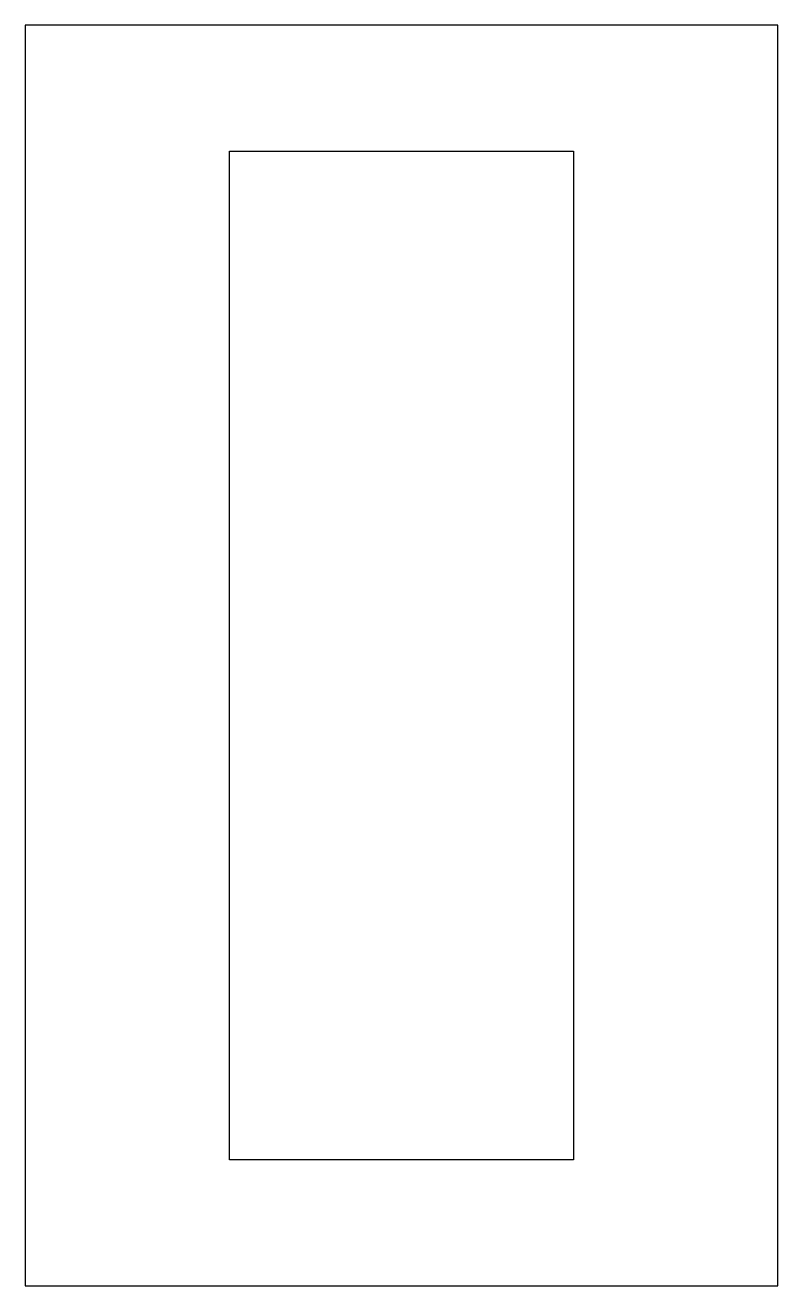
# Model space of a CAD drawing. Header units: millimetres. Extents: x 0 to 60, y -50 to 50.
import ezdxf

# ---------------------------------------------------------------- set-up
doc = ezdxf.new("R2010")
doc.units = ezdxf.units.MM

msp = doc.modelspace()

# ---------------------------------------------------------------- linework, layer by layer
at = {"color": 7, "linetype": 'Continuous', "lineweight": 25}
for points in [[(59.69, 50), (39.79, 50), (19.9, 50), (0, 50)], [(16.2, 40), (25.3, 40), (34.39, 40), (43.49, 40)], [(43.49, 40), (43.49, 13.33), (43.49, -13.33), (43.49, -40)], [(16.2, -40), (16.2, -13.33), (16.2, 13.33), (16.2, 40)], [(43.49, -40), (34.39, -40), (25.3, -40), (16.2, -40)], [(0, -50), (19.9, -50), (39.79, -50), (59.69, -50)]]:
    msp.add_open_spline(points, degree=3, dxfattribs=at)
for points in [[(59.69, -50), (59.69, -33.33), (59.69, -8.33), (59.69, 20.83), (59.69, 37.5), (59.69, 45.83), (59.69, 50)], [(0, 50), (0, 33.33), (0, 8.33), (0, -20.83), (0, -37.5), (0, -45.83), (0, -50)]]:
    msp.add_open_spline(points, degree=3, knots=[0, 0, 0, 0, 0.5, 0.75, 0.875, 1, 1, 1, 1], dxfattribs=at)

doc.saveas('drawing.dxf')
